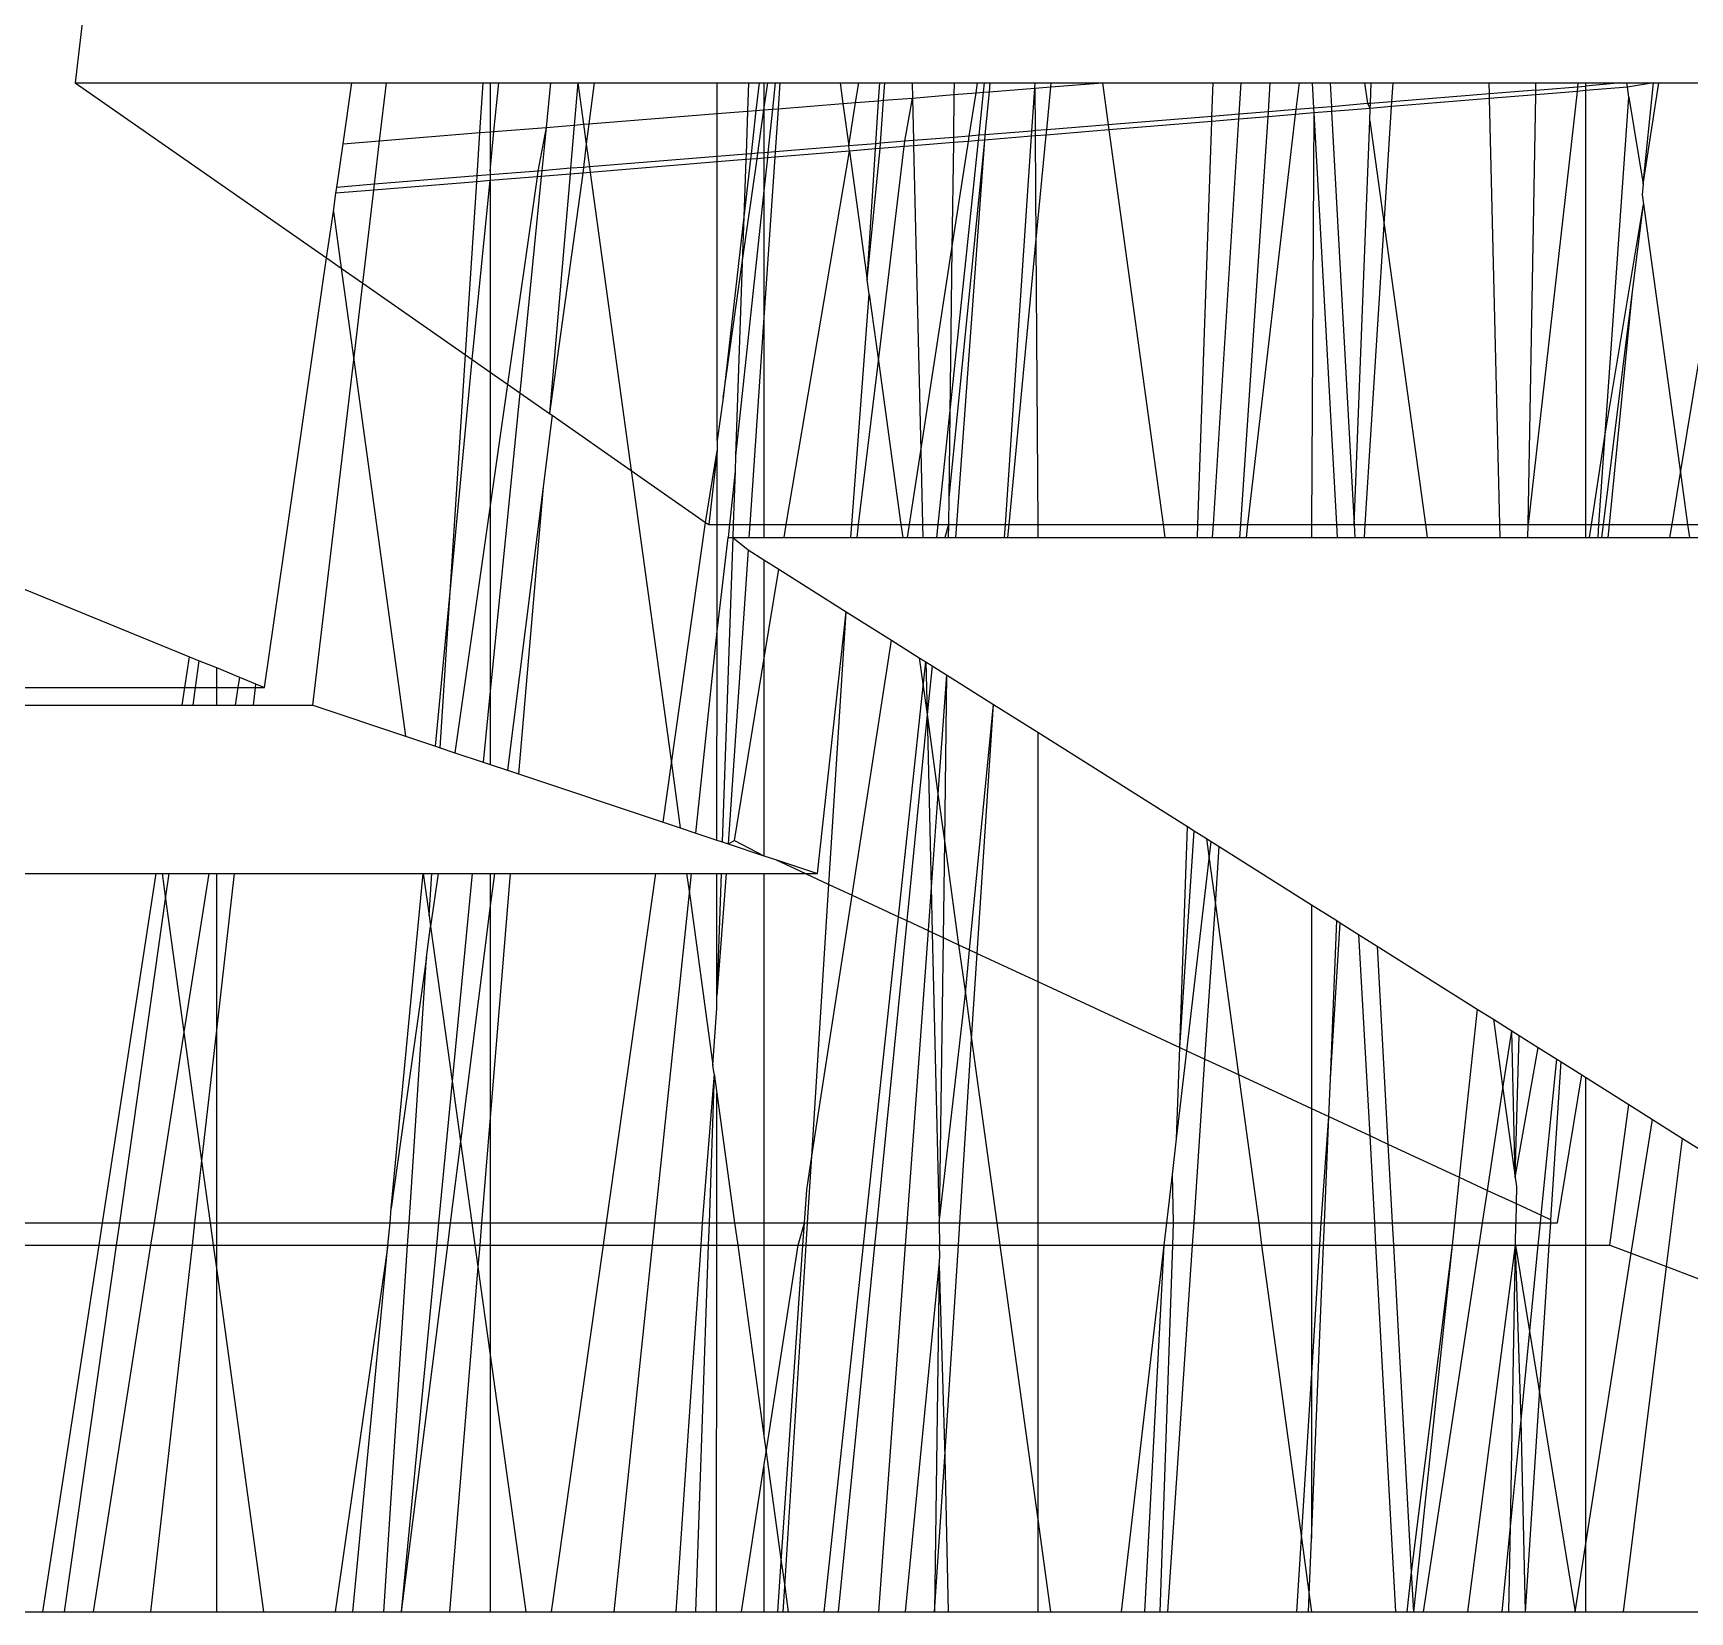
# Model space of a CAD drawing. Extents: x -24961 to 905641, y -154323 to 635957.
# Drawn here: x 396108.83 to 396122.95, y -143400 to -143386.54 of the extents above; entities that cross this region are included whole.
import ezdxf

# ---------------------------------------------------------------- set-up
doc = ezdxf.new("R2010")
doc.units = 0
doc.header["$LTSCALE"] = 1000
doc.header["$MEASUREMENT"] = 0

msp = doc.modelspace()

# ---------------------------------------------------------------- linework, layer by layer
for p, q in [((396111.077, -143370.453), (396109.19, -143386.968)), ((396109.19, -143386.968), (396111.331, -143388.461)), ((396109.19, -143386.968), (396111.547, -143386.968)), ((396111.472, -143387.487), (396111.547, -143386.968)), ((396111.547, -143386.968), (396111.841, -143386.968)), ((396111.783, -143387.462), (396111.841, -143386.968)), ((396111.841, -143386.968), (396112.666, -143386.968)), ((396112.638, -143387.393), (396112.666, -143386.968)), ((396112.666, -143386.968), (396112.726, -143386.968)), ((396112.726, -143386.968), (396112.726, -143387.386)), ((396112.726, -143386.968), (396112.798, -143386.968)), ((396112.758, -143387.384), (396112.798, -143386.968)), ((396112.798, -143386.968), (396113.24, -143386.968)), ((396113.24, -143386.968), (396113.202, -143387.348)), ((396113.24, -143386.968), (396113.473, -143386.968)), ((396113.473, -143386.968), (396113.442, -143387.329)), ((396113.473, -143386.968), (396113.522, -143387.322)), ((396113.473, -143386.968), (396113.611, -143386.968)), ((396113.611, -143386.968), (396113.567, -143387.319)), ((396113.611, -143386.968), (396114.661, -143386.968)), ((396114.661, -143387.231), (396114.661, -143386.968)), ((396114.661, -143386.968), (396114.927, -143386.968)), ((396114.927, -143386.968), (396114.919, -143387.21)), ((396114.927, -143386.968), (396115.018, -143386.968)), ((396115.018, -143386.968), (396114.991, -143387.204)), ((396115.018, -143386.968), (396115.059, -143386.968)), ((396115.059, -143386.968), (396115.059, -143387.199)), ((396115.059, -143387.199), (396115.092, -143386.968)), ((396115.059, -143386.968), (396115.092, -143386.968)), ((396115.092, -143386.968), (396115.154, -143386.968)), ((396115.154, -143386.968), (396115.131, -143387.193)), ((396115.154, -143386.968), (396115.195, -143386.968)), ((396115.195, -143386.968), (396115.18, -143387.189)), ((396115.195, -143386.968), (396115.708, -143386.968)), ((396115.708, -143386.968), (396115.732, -143387.145)), ((396115.708, -143386.968), (396115.867, -143386.968)), ((396115.839, -143387.136), (396115.867, -143386.968)), ((396115.867, -143386.968), (396116.045, -143386.968)), ((396116.035, -143387.121), (396116.045, -143386.968)), ((396116.045, -143386.968), (396116.09, -143386.968)), ((396116.079, -143387.117), (396116.09, -143386.968)), ((396116.09, -143386.968), (396116.321, -143386.968)), ((396116.321, -143386.968), (396116.324, -143387.098)), ((396116.321, -143386.968), (396116.679, -143386.968)), ((396116.679, -143386.968), (396116.678, -143387.069)), ((396116.679, -143386.968), (396116.879, -143386.968)), ((396116.866, -143387.054), (396116.879, -143386.968)), ((396116.879, -143386.968), (396116.939, -143386.968)), ((396116.93, -143387.049), (396116.939, -143386.968)), ((396116.939, -143386.968), (396116.985, -143386.968)), ((396116.985, -143386.968), (396116.977, -143387.045)), ((396116.985, -143386.968), (396117.369, -143386.968)), ((396117.366, -143387.014), (396117.369, -143386.968)), ((396117.366, -143387.014), (396117.503, -143387.003)), ((396117.369, -143386.968), (396117.507, -143386.968)), ((396117.469, -143387.368), (396117.503, -143387.003)), ((396117.503, -143387.003), (396117.507, -143386.968)), ((396117.503, -143387.003), (396117.943, -143386.968)), ((396117.507, -143386.968), (396117.943, -143386.968)), ((396117.943, -143386.968), (396117.992, -143387.326)), ((396117.943, -143386.968), (396118.887, -143386.968)), ((396118.877, -143387.254), (396118.887, -143386.968)), ((396118.887, -143386.968), (396119.126, -143386.968)), ((396119.109, -143387.235), (396119.126, -143386.968)), ((396119.126, -143386.968), (396119.374, -143386.968)), ((396119.358, -143387.215), (396119.374, -143386.968)), ((396119.374, -143386.968), (396119.622, -143386.968)), ((396119.595, -143387.196), (396119.622, -143386.968)), ((396119.622, -143386.968), (396119.731, -143386.968)), ((396119.731, -143386.968), (396119.743, -143387.184)), ((396119.731, -143386.968), (396119.884, -143386.968)), ((396119.884, -143386.968), (396119.895, -143387.172)), ((396119.884, -143386.968), (396120.178, -143386.968)), ((396120.178, -143386.968), (396120.202, -143387.144)), ((396120.178, -143386.968), (396120.234, -143386.968)), ((396120.228, -143387.145), (396120.234, -143386.968)), ((396120.234, -143386.968), (396120.421, -143386.968)), ((396120.411, -143387.13), (396120.421, -143386.968)), ((396120.421, -143386.968), (396121.24, -143386.968)), ((396121.242, -143387.063), (396121.24, -143386.968)), ((396121.24, -143386.968), (396121.638, -143386.968)), ((396121.637, -143387.031), (396121.638, -143386.968)), ((396121.637, -143387.031), (396122.059, -143386.996)), ((396121.638, -143386.968), (396121.996, -143386.968)), ((396121.996, -143386.968), (396121.988, -143387.041)), ((396121.996, -143386.968), (396122.059, -143386.968)), ((396122.059, -143386.968), (396122.059, -143387.035)), ((396122.059, -143386.968), (396122.361, -143386.968)), ((396122.361, -143386.968), (396122.059, -143386.996)), ((396122.361, -143386.968), (396122.413, -143386.968)), ((396122.418, -143387.006), (396122.413, -143386.968)), ((396122.413, -143386.968), (396122.639, -143386.968)), ((396122.639, -143386.968), (396122.418, -143387.006)), ((396122.553, -143387.831), (396122.639, -143386.968)), ((396122.553, -143387.831), (396122.685, -143386.968)), ((396122.639, -143386.968), (396122.685, -143386.968)), ((396122.685, -143386.968), (396123.417, -143386.968)), ((396122.871, -143390.293), (396123.417, -143386.968)), ((396115.18, -143387.189), (396115.732, -143387.145)), ((396115.732, -143387.145), (396115.839, -143387.136)), ((396115.732, -143387.145), (396115.782, -143387.505)), ((396115.782, -143387.505), (396115.839, -143387.136)), ((396115.839, -143387.136), (396116.035, -143387.121)), ((396116.012, -143387.487), (396116.035, -143387.121)), ((396116.035, -143387.121), (396116.079, -143387.117)), ((396116.052, -143387.483), (396116.079, -143387.117)), ((396116.079, -143387.117), (396116.324, -143387.098)), ((396116.26, -143387.466), (396116.324, -143387.098)), ((396116.324, -143387.098), (396116.678, -143387.069)), ((396116.324, -143387.098), (396116.332, -143387.461)), ((396116.678, -143387.069), (396116.673, -143387.433)), ((396116.678, -143387.069), (396116.866, -143387.054)), ((396116.809, -143387.422), (396116.866, -143387.054)), ((396116.866, -143387.054), (396116.93, -143387.049)), ((396116.892, -143387.415), (396116.93, -143387.049)), ((396116.93, -143387.049), (396116.977, -143387.045)), ((396116.977, -143387.045), (396116.941, -143387.411)), ((396116.977, -143387.045), (396117.366, -143387.014)), ((396117.341, -143387.379), (396117.366, -143387.014)), ((396117.366, -143387.014), (396117.371, -143387.376)), ((396120.202, -143387.144), (396119.895, -143387.172)), ((396120.202, -143387.144), (396120.226, -143387.186)), ((396120.228, -143387.145), (396120.202, -143387.144)), ((396120.226, -143387.186), (396120.228, -143387.145)), ((396120.411, -143387.13), (396120.228, -143387.145)), ((396121.243, -143387.102), (396120.408, -143387.171)), ((396120.408, -143387.171), (396120.411, -143387.13)), ((396121.242, -143387.063), (396120.411, -143387.13)), ((396121.637, -143387.031), (396121.242, -143387.063)), ((396121.243, -143387.102), (396121.242, -143387.063)), ((396121.636, -143387.07), (396121.243, -143387.102)), ((396121.329, -143390.732), (396121.243, -143387.102)), ((396121.988, -143387.041), (396121.572, -143390.732)), ((396121.572, -143390.732), (396121.636, -143387.07)), ((396121.636, -143387.07), (396121.637, -143387.031)), ((396121.988, -143387.041), (396121.636, -143387.07)), ((396122.059, -143387.035), (396121.988, -143387.041)), ((396122.418, -143387.006), (396122.059, -143387.035)), ((396122.059, -143387.035), (396122.059, -143390.732)), ((396122.228, -143389.962), (396122.43, -143387.09)), ((396122.43, -143387.09), (396122.418, -143387.006)), ((396122.43, -143387.09), (396122.553, -143387.831)), ((396113.567, -143387.319), (396114.661, -143387.231)), ((396114.661, -143387.231), (396114.919, -143387.21)), ((396114.661, -143387.596), (396114.661, -143387.231)), ((396114.919, -143387.21), (396114.906, -143387.576)), ((396114.919, -143387.21), (396114.991, -143387.204)), ((396114.991, -143387.204), (396114.949, -143387.573)), ((396114.991, -143387.204), (396115.059, -143387.199)), ((396115.007, -143387.568), (396115.059, -143387.199)), ((396115.059, -143387.199), (396115.131, -143387.193)), ((396115.059, -143387.199), (396115.059, -143387.564)), ((396115.131, -143387.193), (396115.093, -143387.561)), ((396115.131, -143387.193), (396115.18, -143387.189)), ((396115.18, -143387.189), (396115.155, -143387.556)), ((396118.877, -143387.254), (396117.992, -143387.326)), ((396118.876, -143387.297), (396118.877, -143387.254)), ((396119.106, -143387.278), (396118.876, -143387.297)), ((396119.109, -143387.235), (396118.877, -143387.254)), ((396118.889, -143390.732), (396119.106, -143387.278)), ((396119.106, -143387.278), (396119.109, -143387.235)), ((396119.355, -143387.257), (396119.106, -143387.278)), ((396119.358, -143387.215), (396119.109, -143387.235)), ((396119.122, -143390.732), (396119.355, -143387.257)), ((396119.184, -143390.732), (396119.59, -143387.238)), ((396119.355, -143387.257), (396119.358, -143387.215)), ((396119.59, -143387.238), (396119.355, -143387.257)), ((396119.595, -143387.196), (396119.358, -143387.215)), ((396119.59, -143387.238), (396119.595, -143387.196)), ((396119.745, -143387.225), (396119.59, -143387.238)), ((396119.743, -143387.184), (396119.595, -143387.196)), ((396119.745, -143387.225), (396119.726, -143390.732)), ((396119.895, -143387.172), (396119.743, -143387.184)), ((396119.743, -143387.184), (396119.745, -143387.225)), ((396119.897, -143387.213), (396119.745, -143387.225)), ((396119.745, -143387.225), (396119.937, -143390.732)), ((396119.895, -143387.172), (396119.897, -143387.213)), ((396120.226, -143387.186), (396119.897, -143387.213)), ((396119.897, -143387.213), (396120.089, -143390.732)), ((396120.223, -143387.291), (396120.226, -143387.186)), ((396120.408, -143387.171), (396120.226, -143387.186)), ((396120.345, -143388.177), (396120.408, -143387.171)), ((396111.783, -143387.462), (396112.638, -143387.393)), ((396112.614, -143387.762), (396112.638, -143387.393)), ((396112.638, -143387.393), (396112.726, -143387.386)), ((396112.726, -143387.386), (396112.758, -143387.384)), ((396112.726, -143387.722), (396112.758, -143387.384)), ((396112.726, -143387.386), (396112.726, -143387.722)), ((396112.758, -143387.384), (396113.202, -143387.348)), ((396113.202, -143387.348), (396113.133, -143387.72)), ((396113.202, -143387.348), (396113.166, -143387.717)), ((396113.202, -143387.348), (396113.442, -143387.329)), ((396113.442, -143387.329), (396113.41, -143387.697)), ((396113.442, -143387.329), (396113.522, -143387.322)), ((396113.522, -143387.322), (396113.567, -143387.319)), ((396113.522, -143387.322), (396113.545, -143387.491)), ((396113.567, -143387.319), (396113.545, -143387.491)), ((396116.809, -143387.422), (396116.673, -143387.433)), ((396116.802, -143387.467), (396116.809, -143387.422)), ((396116.892, -143387.415), (396116.809, -143387.422)), ((396116.887, -143387.46), (396116.892, -143387.415)), ((396116.941, -143387.411), (396116.892, -143387.415)), ((396116.941, -143387.411), (396116.937, -143387.456)), ((396117.338, -143387.423), (396116.937, -143387.456)), ((396117.341, -143387.379), (396116.941, -143387.411)), ((396117.117, -143390.732), (396117.338, -143387.423)), ((396117.338, -143387.423), (396117.341, -143387.379)), ((396117.371, -143387.42), (396117.338, -143387.423)), ((396117.371, -143387.376), (396117.341, -143387.379)), ((396117.469, -143387.368), (396117.371, -143387.376)), ((396117.371, -143387.376), (396117.371, -143387.42)), ((396117.464, -143387.413), (396117.371, -143387.42)), ((396117.371, -143387.42), (396117.377, -143388.33)), ((396117.377, -143388.33), (396117.464, -143387.413)), ((396117.464, -143387.413), (396117.469, -143387.368)), ((396117.998, -143387.369), (396117.464, -143387.413)), ((396117.992, -143387.326), (396117.469, -143387.368)), ((396117.992, -143387.326), (396117.998, -143387.369)), ((396118.876, -143387.297), (396117.998, -143387.369)), ((396117.998, -143387.369), (396118.461, -143390.732)), ((396118.757, -143390.732), (396118.876, -143387.297)), ((396120.089, -143390.732), (396120.223, -143387.291)), ((396120.223, -143387.291), (396120.345, -143388.177)), ((396111.418, -143387.859), (396111.472, -143387.487)), ((396111.472, -143387.487), (396111.783, -143387.462)), ((396111.739, -143387.833), (396111.783, -143387.462)), ((396113.545, -143387.491), (396113.52, -143387.689)), ((396113.545, -143387.491), (396113.571, -143387.684)), ((396115.007, -143387.568), (396114.949, -143387.573)), ((396115, -143387.615), (396115.007, -143387.568)), ((396115.059, -143387.564), (396115.007, -143387.568)), ((396115.093, -143387.561), (396115.059, -143387.564)), ((396115.059, -143387.564), (396115.059, -143387.61)), ((396115.093, -143387.561), (396115.088, -143387.608)), ((396115.155, -143387.556), (396115.093, -143387.561)), ((396115.788, -143387.55), (396115.152, -143387.603)), ((396115.155, -143387.556), (396115.152, -143387.603)), ((396115.782, -143387.505), (396115.155, -143387.556)), ((396115.249, -143390.732), (396115.788, -143387.55)), ((396116.012, -143387.487), (396115.782, -143387.505)), ((396115.788, -143387.55), (396115.782, -143387.505)), ((396116.009, -143387.532), (396115.788, -143387.55)), ((396115.788, -143387.55), (396115.939, -143388.646)), ((396115.939, -143388.646), (396116.048, -143387.529)), ((396115.939, -143388.646), (396116.009, -143387.532)), ((396116.009, -143387.532), (396116.012, -143387.487)), ((396116.048, -143387.529), (396116.009, -143387.532)), ((396116.052, -143387.483), (396116.012, -143387.487)), ((396116.034, -143389.338), (396116.255, -143387.512)), ((396116.048, -143387.529), (396116.052, -143387.483)), ((396116.255, -143387.512), (396116.048, -143387.529)), ((396116.26, -143387.466), (396116.052, -143387.483)), ((396116.255, -143387.512), (396116.26, -143387.466)), ((396116.333, -143387.505), (396116.255, -143387.512)), ((396116.332, -143387.461), (396116.26, -143387.466)), ((396116.673, -143387.433), (396116.332, -143387.461)), ((396116.332, -143387.461), (396116.333, -143387.505)), ((396116.673, -143387.478), (396116.333, -143387.505)), ((396116.333, -143387.505), (396116.395, -143390.103)), ((396116.937, -143387.456), (396116.634, -143390.505)), ((396116.643, -143389.785), (396116.887, -143387.46)), ((396116.661, -143388.379), (396116.802, -143387.467)), ((396116.673, -143387.478), (396116.661, -143388.379)), ((396116.673, -143387.433), (396116.673, -143387.478)), ((396116.802, -143387.467), (396116.673, -143387.478)), ((396116.937, -143387.456), (396116.7, -143390.732)), ((396116.887, -143387.46), (396116.802, -143387.467)), ((396116.937, -143387.456), (396116.887, -143387.46)), ((396113.41, -143387.697), (396113.166, -143387.717)), ((396113.41, -143387.697), (396113.406, -143387.746)), ((396113.52, -143387.689), (396113.41, -143387.697)), ((396113.52, -143387.689), (396113.514, -143387.737)), ((396113.571, -143387.684), (396113.52, -143387.689)), ((396114.661, -143387.596), (396113.571, -143387.684)), ((396113.571, -143387.684), (396113.578, -143387.732)), ((396114.661, -143387.643), (396113.578, -143387.732)), ((396114.66, -143390.017), (396114.661, -143387.643)), ((396114.906, -143387.576), (396114.661, -143387.596)), ((396114.661, -143387.643), (396114.661, -143387.596)), ((396114.905, -143387.623), (396114.661, -143387.643)), ((396114.874, -143388.503), (396115, -143387.615)), ((396114.944, -143387.62), (396114.888, -143388.109)), ((396114.905, -143387.623), (396114.888, -143388.109)), ((396114.906, -143387.576), (396114.905, -143387.623)), ((396114.944, -143387.62), (396114.905, -143387.623)), ((396114.949, -143387.573), (396114.906, -143387.576)), ((396114.949, -143387.573), (396114.944, -143387.62)), ((396115, -143387.615), (396114.944, -143387.62)), ((396115.059, -143387.61), (396115, -143387.615)), ((396115.152, -143387.603), (396115.059, -143388.967)), ((396115.088, -143387.608), (396115.059, -143387.89)), ((396115.088, -143387.608), (396115.059, -143387.61)), ((396115.059, -143387.61), (396115.059, -143387.89)), ((396115.152, -143387.603), (396115.088, -143387.608)), ((396111.739, -143387.833), (396111.418, -143387.859)), ((396112.611, -143387.811), (396111.733, -143387.883)), ((396111.733, -143387.883), (396111.739, -143387.833)), ((396112.614, -143387.762), (396111.739, -143387.833)), ((396112.515, -143389.287), (396112.611, -143387.811)), ((396112.573, -143389.327), (396112.726, -143387.802)), ((396112.611, -143387.811), (396112.614, -143387.762)), ((396112.726, -143387.802), (396112.611, -143387.811)), ((396112.726, -143387.753), (396112.614, -143387.762)), ((396113.133, -143387.72), (396112.726, -143387.753)), ((396112.726, -143387.722), (396112.726, -143387.753)), ((396112.726, -143387.753), (396112.726, -143387.802)), ((396113.126, -143387.769), (396112.726, -143387.802)), ((396112.726, -143387.802), (396112.726, -143389.433)), ((396113.126, -143387.769), (396112.873, -143389.536)), ((396113.161, -143387.766), (396112.978, -143389.609)), ((396113.133, -143387.72), (396113.126, -143387.769)), ((396113.161, -143387.766), (396113.126, -143387.769)), ((396113.166, -143387.717), (396113.133, -143387.72)), ((396113.166, -143387.717), (396113.161, -143387.766)), ((396113.406, -143387.746), (396113.161, -143387.766)), ((396113.514, -143387.737), (396113.23, -143389.785)), ((396113.406, -143387.746), (396113.23, -143389.785)), ((396113.514, -143387.737), (396113.406, -143387.746)), ((396113.578, -143387.732), (396113.514, -143387.737)), ((396113.578, -143387.732), (396113.927, -143390.272)), ((396122.553, -143387.831), (396122.544, -143387.922)), ((396111.389, -143388.065), (396111.411, -143387.91)), ((396111.411, -143387.91), (396111.418, -143387.859)), ((396111.733, -143387.883), (396111.411, -143387.91)), ((396111.64, -143388.676), (396111.733, -143387.883)), ((396115.059, -143387.89), (396114.817, -143390.148)), ((396115.059, -143387.89), (396115.059, -143388.967)), ((396122.544, -143387.922), (396122.555, -143388.003)), ((396111.331, -143388.461), (396111.389, -143388.065)), ((396111.389, -143388.065), (396111.455, -143388.547)), ((396114.888, -143388.109), (396114.711, -143389.654)), ((396114.888, -143388.109), (396114.874, -143388.503)), ((396122.228, -143389.962), (396122.555, -143388.003)), ((396122.462, -143388.747), (396122.555, -143388.003)), ((396122.555, -143388.003), (396122.871, -143390.293)), ((396120.184, -143390.732), (396120.345, -143388.177)), ((396120.345, -143388.177), (396120.696, -143390.732)), ((396116.395, -143390.103), (396116.661, -143388.379)), ((396116.661, -143388.379), (396116.643, -143389.785)), ((396117.148, -143390.732), (396117.377, -143388.33)), ((396117.377, -143388.33), (396117.392, -143390.732)), ((396110.802, -143392.12), (396111.331, -143388.461)), ((396111.331, -143388.461), (396111.455, -143388.547)), ((396111.455, -143388.547), (396111.563, -143389.329)), ((396111.455, -143388.547), (396111.64, -143388.676)), ((396114.711, -143389.654), (396114.874, -143388.503)), ((396114.874, -143388.503), (396114.817, -143390.148)), ((396111.563, -143389.329), (396111.64, -143388.676)), ((396111.64, -143388.676), (396112.515, -143389.287)), ((396115.956, -143388.768), (396115.939, -143388.646)), ((396115.807, -143390.732), (396115.956, -143388.768)), ((396115.956, -143388.768), (396116.034, -143389.338)), ((396122.214, -143390.732), (396122.462, -143388.747)), ((396122.266, -143390.732), (396122.462, -143388.747)), ((396115.059, -143388.967), (396114.939, -143390.732)), ((396115.059, -143388.967), (396115.059, -143390.732)), ((396111.215, -143392.273), (396111.563, -143389.329)), ((396111.563, -143389.329), (396112.004, -143392.536)), ((396112.384, -143391.31), (396112.515, -143389.287)), ((396112.384, -143391.31), (396112.573, -143389.327)), ((396112.515, -143389.287), (396112.573, -143389.327)), ((396112.573, -143389.327), (396112.726, -143389.433)), ((396115.865, -143390.732), (396116.034, -143389.338)), ((396116.034, -143389.338), (396116.226, -143390.732)), ((396112.726, -143389.433), (396112.726, -143390.569)), ((396112.726, -143389.433), (396112.873, -143389.536)), ((396112.873, -143389.536), (396112.726, -143390.569)), ((396112.873, -143389.536), (396112.978, -143389.609)), ((396112.978, -143389.609), (396112.726, -143392.151)), ((396112.978, -143389.609), (396113.23, -143389.785)), ((396114.711, -143389.654), (396114.66, -143390.017)), ((396113.253, -143389.801), (396113.176, -143390.411)), ((396113.23, -143389.785), (396113.253, -143389.801)), ((396113.253, -143389.801), (396113.927, -143390.272)), ((396116.544, -143390.732), (396116.643, -143389.785)), ((396116.643, -143389.785), (396116.634, -143390.505)), ((396122.111, -143390.732), (396122.228, -143389.962)), ((396122.174, -143390.732), (396122.228, -143389.962)), ((396114.561, -143390.714), (396114.66, -143390.104)), ((396114.66, -143390.104), (396114.588, -143390.732)), ((396114.66, -143390.017), (396114.66, -143390.104)), ((396114.66, -143390.732), (396114.66, -143390.104)), ((396116.298, -143390.732), (396116.395, -143390.103)), ((396116.395, -143390.103), (396116.41, -143390.732)), ((396114.817, -143390.148), (396114.813, -143390.278)), ((396113.927, -143390.272), (396114.271, -143392.767)), ((396113.927, -143390.272), (396114.561, -143390.714)), ((396114.813, -143390.278), (396114.766, -143390.732)), ((396114.813, -143390.278), (396114.797, -143390.732)), ((396122.798, -143390.732), (396122.871, -143390.293)), ((396122.871, -143390.293), (396122.931, -143390.732)), ((396113.176, -143390.411), (396112.872, -143392.826)), ((396113.176, -143390.411), (396112.966, -143392.857)), ((396116.634, -143390.505), (396116.631, -143390.732)), ((396112.726, -143390.569), (396112.425, -143392.677)), ((396112.726, -143390.569), (396112.726, -143392.151)), ((396114.271, -143392.767), (396114.561, -143390.714)), ((396114.561, -143390.714), (396114.588, -143390.732)), ((396114.588, -143390.732), (396114.66, -143390.732)), ((396114.659, -143391.64), (396114.66, -143390.732)), ((396114.66, -143390.732), (396114.766, -143390.732)), ((396114.766, -143390.732), (396114.754, -143390.843)), ((396114.766, -143390.732), (396114.797, -143390.732)), ((396114.797, -143390.732), (396114.793, -143390.843)), ((396114.797, -143390.732), (396114.939, -143390.732)), ((396114.939, -143390.732), (396114.931, -143390.843)), ((396114.939, -143390.732), (396115.059, -143390.732)), ((396115.059, -143390.732), (396115.059, -143390.843)), ((396115.059, -143390.732), (396115.249, -143390.732)), ((396115.231, -143390.843), (396115.249, -143390.732)), ((396115.249, -143390.732), (396115.807, -143390.732)), ((396115.8, -143390.843), (396115.807, -143390.732)), ((396115.807, -143390.732), (396115.865, -143390.732)), ((396115.852, -143390.843), (396115.865, -143390.732)), ((396115.865, -143390.732), (396116.226, -143390.732)), ((396116.226, -143390.732), (396116.241, -143390.843)), ((396116.226, -143390.732), (396116.298, -143390.732)), ((396116.281, -143390.843), (396116.298, -143390.732)), ((396116.298, -143390.732), (396116.41, -143390.732)), ((396116.41, -143390.732), (396116.413, -143390.843)), ((396116.41, -143390.732), (396116.544, -143390.732)), ((396116.532, -143390.843), (396116.544, -143390.732)), ((396116.544, -143390.732), (396116.631, -143390.732)), ((396116.631, -143390.732), (396116.601, -143390.843)), ((396116.631, -143390.732), (396116.63, -143390.843)), ((396116.631, -143390.732), (396116.7, -143390.732)), ((396116.7, -143390.732), (396116.692, -143390.843)), ((396116.7, -143390.732), (396117.117, -143390.732)), ((396117.109, -143390.843), (396117.117, -143390.732)), ((396117.117, -143390.732), (396117.148, -143390.732)), ((396117.137, -143390.843), (396117.148, -143390.732)), ((396117.148, -143390.732), (396117.392, -143390.732)), ((396117.392, -143390.732), (396117.392, -143390.843)), ((396117.392, -143390.732), (396118.461, -143390.732)), ((396118.461, -143390.732), (396118.476, -143390.843)), ((396118.461, -143390.732), (396118.757, -143390.732)), ((396118.753, -143390.843), (396118.757, -143390.732)), ((396118.757, -143390.732), (396118.889, -143390.732)), ((396118.882, -143390.843), (396118.889, -143390.732)), ((396118.889, -143390.732), (396119.122, -143390.732)), ((396119.115, -143390.843), (396119.122, -143390.732)), ((396119.122, -143390.732), (396119.184, -143390.732)), ((396119.171, -143390.843), (396119.184, -143390.732)), ((396119.184, -143390.732), (396119.726, -143390.732)), ((396119.726, -143390.732), (396119.726, -143390.843)), ((396119.726, -143390.732), (396119.937, -143390.732)), ((396119.937, -143390.732), (396119.943, -143390.843)), ((396119.937, -143390.732), (396120.089, -143390.732)), ((396120.089, -143390.732), (396120.095, -143390.843)), ((396120.089, -143390.732), (396120.184, -143390.732)), ((396120.177, -143390.843), (396120.184, -143390.732)), ((396120.184, -143390.732), (396120.696, -143390.732)), ((396120.696, -143390.732), (396120.711, -143390.843)), ((396120.696, -143390.732), (396121.329, -143390.732)), ((396121.332, -143390.843), (396121.329, -143390.732)), ((396121.329, -143390.732), (396121.572, -143390.732)), ((396121.57, -143390.843), (396121.572, -143390.732)), ((396121.572, -143390.732), (396122.059, -143390.732)), ((396122.059, -143390.732), (396122.059, -143390.843)), ((396122.059, -143390.732), (396122.111, -143390.732)), ((396122.094, -143390.843), (396122.111, -143390.732)), ((396122.111, -143390.732), (396122.174, -143390.732)), ((396122.167, -143390.843), (396122.174, -143390.732)), ((396122.174, -143390.732), (396122.214, -143390.732)), ((396122.201, -143390.843), (396122.214, -143390.732)), ((396122.214, -143390.732), (396122.266, -143390.732)), ((396122.255, -143390.843), (396122.266, -143390.732)), ((396122.266, -143390.732), (396122.798, -143390.732)), ((396122.78, -143390.843), (396122.798, -143390.732)), ((396122.798, -143390.732), (396122.931, -143390.732)), ((396122.931, -143390.732), (396122.946, -143390.843)), ((396122.931, -143390.732), (396123.095, -143390.732)), ((396114.659, -143391.64), (396114.754, -143390.843)), ((396114.793, -143390.843), (396114.703, -143393.437)), ((396114.924, -143390.949), (396114.753, -143393.453)), ((396114.754, -143390.843), (396114.793, -143390.843)), ((396114.793, -143390.843), (396114.931, -143390.843)), ((396114.793, -143390.843), (396114.924, -143390.949)), ((396114.924, -143390.949), (396115.059, -143391.034)), ((396114.931, -143390.843), (396115.059, -143390.843)), ((396115.059, -143390.843), (396115.231, -143390.843)), ((396115.231, -143390.843), (396115.8, -143390.843)), ((396115.8, -143390.843), (396115.852, -143390.843)), ((396115.852, -143390.843), (396116.241, -143390.843)), ((396116.241, -143390.843), (396116.281, -143390.843)), ((396116.281, -143390.843), (396116.413, -143390.843)), ((396116.413, -143390.843), (396116.532, -143390.843)), ((396116.532, -143390.843), (396116.601, -143390.843)), ((396116.601, -143390.843), (396116.63, -143390.843)), ((396116.63, -143390.843), (396116.692, -143390.843)), ((396116.692, -143390.843), (396117.109, -143390.843)), ((396117.109, -143390.843), (396117.137, -143390.843)), ((396117.137, -143390.843), (396117.392, -143390.843)), ((396117.392, -143390.843), (396118.476, -143390.843)), ((396118.476, -143390.843), (396118.753, -143390.843)), ((396118.753, -143390.843), (396118.882, -143390.843)), ((396118.882, -143390.843), (396119.115, -143390.843)), ((396119.115, -143390.843), (396119.171, -143390.843)), ((396119.171, -143390.843), (396119.726, -143390.843)), ((396119.726, -143390.843), (396119.943, -143390.843)), ((396119.943, -143390.843), (396120.095, -143390.843)), ((396120.095, -143390.843), (396120.177, -143390.843)), ((396120.177, -143390.843), (396120.711, -143390.843)), ((396120.711, -143390.843), (396121.332, -143390.843)), ((396121.332, -143390.843), (396121.57, -143390.843)), ((396121.57, -143390.843), (396122.059, -143390.843)), ((396122.059, -143390.843), (396122.094, -143390.843)), ((396122.094, -143390.843), (396122.167, -143390.843)), ((396122.167, -143390.843), (396122.201, -143390.843)), ((396122.201, -143390.843), (396122.255, -143390.843)), ((396122.255, -143390.843), (396122.78, -143390.843)), ((396122.78, -143390.843), (396122.946, -143390.843)), ((396122.946, -143390.843), (396123.08, -143390.843)), ((396108.298, -143391.096), (396110.163, -143391.859)), ((396115.059, -143391.034), (396115.059, -143391.888)), ((396115.059, -143391.034), (396115.186, -143391.114)), ((396115.059, -143391.888), (396115.186, -143391.114)), ((396115.186, -143391.114), (396115.76, -143391.476)), ((396112.259, -143392.621), (396112.384, -143391.31)), ((396112.298, -143392.634), (396112.384, -143391.31)), ((396115.514, -143393.707), (396115.76, -143391.476)), ((396115.613, -143393.8), (396115.76, -143391.476)), ((396115.76, -143391.476), (396116.146, -143391.719)), ((396114.477, -143393.361), (396114.659, -143391.64)), ((396114.658, -143393.422), (396114.659, -143391.64)), ((396115.81, -143393.891), (396116.146, -143391.719)), ((396116.146, -143391.719), (396116.382, -143391.867)), ((396110.123, -143392.12), (396110.163, -143391.859)), ((396110.163, -143391.859), (396110.246, -143391.893)), ((396110.214, -143392.12), (396110.246, -143391.893)), ((396110.246, -143391.893), (396110.392, -143391.952)), ((396114.807, -143393.425), (396115.059, -143391.888)), ((396115.059, -143391.888), (396115.059, -143393.555)), ((396116.382, -143391.867), (396116.438, -143391.902)), ((396116.382, -143391.867), (396116.416, -143392.111)), ((396116.416, -143392.111), (396116.438, -143391.902)), ((396116.438, -143391.902), (396116.449, -143392.351)), ((396116.438, -143391.902), (396116.492, -143391.937)), ((396116.492, -143391.937), (396116.449, -143392.351)), ((396116.492, -143391.937), (396116.615, -143392.014)), ((396110.392, -143391.952), (396110.392, -143392.12)), ((396110.392, -143391.952), (396110.589, -143392.033)), ((396110.589, -143392.033), (396110.576, -143392.12)), ((396110.589, -143392.033), (396110.726, -143392.089)), ((396116.615, -143392.014), (396116.541, -143393.026)), ((396116.615, -143392.014), (396116.597, -143393.429)), ((396116.615, -143392.014), (396117.014, -143392.265)), ((396108.156, -143392.12), (396110.123, -143392.12)), ((396110.1, -143392.273), (396110.123, -143392.12)), ((396110.123, -143392.12), (396110.214, -143392.12)), ((396110.193, -143392.273), (396110.214, -143392.12)), ((396110.214, -143392.12), (396110.392, -143392.12)), ((396110.392, -143392.12), (396110.392, -143392.273)), ((396110.392, -143392.12), (396110.576, -143392.12)), ((396110.576, -143392.12), (396110.552, -143392.273)), ((396110.576, -143392.12), (396110.722, -143392.12)), ((396110.722, -143392.12), (396110.705, -143392.273)), ((396110.726, -143392.089), (396110.722, -143392.12)), ((396110.722, -143392.12), (396110.802, -143392.12)), ((396110.726, -143392.089), (396110.802, -143392.12)), ((396112.726, -143392.151), (396112.666, -143392.757)), ((396112.726, -143392.151), (396112.726, -143392.777)), ((396116.206, -143394.075), (396116.416, -143392.111)), ((396116.416, -143392.111), (396116.449, -143392.351)), ((396108.134, -143392.273), (396110.1, -143392.273)), ((396110.1, -143392.273), (396110.193, -143392.273)), ((396110.193, -143392.273), (396110.392, -143392.273)), ((396110.392, -143392.273), (396110.552, -143392.273)), ((396110.552, -143392.273), (396110.705, -143392.273)), ((396110.705, -143392.273), (396111.215, -143392.273)), ((396111.215, -143392.273), (396112.004, -143392.536)), ((396116.449, -143392.351), (396116.277, -143394.108)), ((396116.449, -143392.351), (396116.484, -143393.822)), ((396116.449, -143392.351), (396116.541, -143393.026)), ((396116.812, -143394.356), (396117.014, -143392.265)), ((396116.877, -143394.387), (396117.014, -143392.265)), ((396117.014, -143392.265), (396117.392, -143392.503)), ((396117.392, -143392.503), (396117.392, -143394.626)), ((396117.392, -143392.503), (396118.668, -143393.306)), ((396112.004, -143392.536), (396112.259, -143392.621)), ((396112.259, -143392.621), (396112.298, -143392.634)), ((396112.298, -143392.634), (396112.425, -143392.677)), ((396112.425, -143392.677), (396112.666, -143392.757)), ((396112.666, -143392.757), (396112.726, -143392.777)), ((396112.726, -143392.777), (396112.872, -143392.826)), ((396114.2, -143393.269), (396114.271, -143392.767)), ((396114.271, -143392.767), (396114.346, -143393.318)), ((396112.872, -143392.826), (396112.966, -143392.857)), ((396112.966, -143392.857), (396114.2, -143393.269)), ((396116.541, -143393.026), (396116.484, -143393.822)), ((396116.541, -143393.026), (396116.597, -143393.429)), ((396114.2, -143393.269), (396114.346, -143393.318)), ((396114.346, -143393.318), (396114.477, -143393.361)), ((396118.602, -143395.188), (396118.668, -143393.306)), ((396118.602, -143395.188), (396118.724, -143393.342)), ((396118.668, -143393.306), (396118.724, -143393.342)), ((396118.724, -143393.342), (396118.829, -143393.408)), ((396114.477, -143393.361), (396114.658, -143393.422)), ((396114.658, -143393.422), (396114.703, -143393.437)), ((396114.703, -143393.437), (396114.753, -143393.453)), ((396114.753, -143393.453), (396114.807, -143393.425)), ((396114.753, -143393.453), (396115.059, -143393.555)), ((396114.807, -143393.425), (396115.059, -143393.555)), ((396116.597, -143393.429), (396116.586, -143394.252)), ((396116.597, -143393.429), (396116.718, -143394.313)), ((396118.829, -143393.408), (396118.853, -143393.582)), ((396118.829, -143393.408), (396118.87, -143393.434)), ((396118.853, -143393.582), (396118.87, -143393.434)), ((396118.87, -143393.434), (396118.939, -143393.477)), ((396118.906, -143393.971), (396118.939, -143393.477)), ((396118.939, -143393.477), (396119.726, -143393.972)), ((396115.059, -143393.555), (396115.157, -143393.588)), ((396115.157, -143393.588), (396115.514, -143393.707)), ((396115.157, -143393.588), (396115.414, -143393.707)), ((396118.663, -143395.216), (396118.853, -143393.582)), ((396118.853, -143393.582), (396118.906, -143393.971)), ((396107.934, -143393.707), (396109.88, -143393.707)), ((396109.423, -143396.683), (396109.88, -143393.707)), ((396109.88, -143393.707), (396109.93, -143393.707)), ((396109.93, -143393.707), (396109.959, -143393.921)), ((396109.93, -143393.707), (396109.99, -143393.707)), ((396109.959, -143393.921), (396109.99, -143393.707)), ((396109.99, -143393.707), (396110.327, -143393.707)), ((396110.327, -143393.707), (396110.116, -143395.059)), ((396110.327, -143393.707), (396110.392, -143393.707)), ((396110.392, -143393.707), (396110.392, -143395.04)), ((396110.543, -143393.707), (396110.392, -143395.04)), ((396110.392, -143393.707), (396110.543, -143393.707)), ((396110.543, -143393.707), (396112.155, -143393.707)), ((396111.883, -143396.558), (396112.155, -143393.707)), ((396112.155, -143393.707), (396112.205, -143394.064)), ((396112.155, -143393.707), (396112.228, -143393.707)), ((396112.205, -143394.064), (396112.228, -143393.707)), ((396112.281, -143393.707), (396112.218, -143394.159)), ((396112.228, -143393.707), (396112.281, -143393.707)), ((396112.281, -143393.707), (396112.571, -143393.707)), ((396112.571, -143393.707), (396112.401, -143395.476)), ((396112.571, -143393.707), (396112.726, -143393.707)), ((396112.726, -143393.707), (396112.726, -143393.983)), ((396112.761, -143393.707), (396112.726, -143393.983)), ((396112.896, -143393.707), (396112.726, -143395.785)), ((396112.726, -143393.707), (396112.761, -143393.707)), ((396112.761, -143393.707), (396112.896, -143393.707)), ((396112.896, -143393.707), (396114.138, -143393.707)), ((396113.716, -143396.683), (396114.138, -143393.707)), ((396114.138, -143393.707), (396114.4, -143393.707)), ((396114.4, -143393.707), (396114.423, -143393.874)), ((396114.4, -143393.707), (396114.44, -143393.707)), ((396114.423, -143393.874), (396114.44, -143393.707)), ((396114.44, -143393.707), (396114.658, -143393.707)), ((396114.658, -143394.749), (396114.658, -143393.707)), ((396114.694, -143393.707), (396114.658, -143394.749)), ((396114.736, -143393.707), (396114.658, -143394.749)), ((396114.658, -143393.707), (396114.694, -143393.707)), ((396114.694, -143393.707), (396114.736, -143393.707)), ((396114.736, -143393.707), (396115.059, -143393.707)), ((396115.059, -143393.707), (396115.059, -143396.683)), ((396115.059, -143393.707), (396115.414, -143393.707)), ((396115.414, -143393.707), (396115.613, -143393.8)), ((396115.414, -143393.707), (396115.514, -143393.707)), ((396109.568, -143396.683), (396109.959, -143393.921)), ((396109.959, -143393.921), (396110.116, -143395.059)), ((396114.128, -143396.683), (396114.423, -143393.874)), ((396114.423, -143393.874), (396114.624, -143395.339)), ((396115.467, -143396.114), (396115.613, -143393.8)), ((396115.467, -143396.114), (396115.81, -143393.891)), ((396115.613, -143393.8), (396115.81, -143393.891)), ((396115.81, -143393.891), (396116.206, -143394.075)), ((396116.484, -143393.822), (396116.457, -143394.192)), ((396116.484, -143393.822), (396116.493, -143394.208)), ((396112.205, -143394.064), (396112.218, -143394.159)), ((396112.726, -143393.983), (396112.473, -143395.989)), ((396112.726, -143393.983), (396112.726, -143395.785)), ((396118.817, -143395.288), (396118.906, -143393.971)), ((396118.906, -143393.971), (396119.103, -143395.42)), ((396119.726, -143393.972), (396119.726, -143395.71)), ((396119.726, -143393.972), (396119.941, -143394.108)), ((396112.182, -143394.419), (396112.218, -143394.159)), ((396112.218, -143394.159), (396112.401, -143395.476)), ((396115.927, -143396.683), (396116.206, -143394.075)), ((396116.277, -143394.108), (396116.021, -143396.683)), ((396116.206, -143394.075), (396116.277, -143394.108)), ((396116.457, -143394.192), (396116.276, -143396.683)), ((396116.277, -143394.108), (396116.457, -143394.192)), ((396116.457, -143394.192), (396116.493, -143394.208)), ((396119.886, -143395.456), (396119.941, -143394.108)), ((396119.886, -143395.456), (396119.97, -143394.126)), ((396119.941, -143394.108), (396119.97, -143394.126)), ((396119.97, -143394.126), (396120.127, -143394.225)), ((396116.493, -143394.208), (396116.552, -143396.683)), ((396116.493, -143394.208), (396116.586, -143394.252)), ((396116.586, -143394.252), (396116.552, -143396.683)), ((396116.586, -143394.252), (396116.718, -143394.313)), ((396116.718, -143394.313), (396116.776, -143394.728)), ((396116.718, -143394.313), (396116.812, -143394.356)), ((396120.127, -143394.225), (396120.221, -143395.94)), ((396120.127, -143394.225), (396120.285, -143394.325)), ((396120.285, -143394.325), (396120.377, -143396.012)), ((396120.285, -143394.325), (396121.137, -143394.861)), ((396112.182, -143394.419), (396111.883, -143396.558)), ((396112.035, -143396.683), (396112.182, -143394.419)), ((396116.776, -143394.728), (396116.812, -143394.356)), ((396116.812, -143394.356), (396116.877, -143394.387)), ((396116.829, -143395.119), (396116.877, -143394.387)), ((396116.877, -143394.387), (396117.392, -143394.626)), ((396117.392, -143394.626), (396117.392, -143396.683)), ((396117.392, -143394.626), (396118.602, -143395.188)), ((396114.658, -143394.854), (396114.658, -143394.749)), ((396116.552, -143396.683), (396116.776, -143394.728)), ((396116.776, -143394.728), (396116.829, -143395.119)), ((396114.624, -143395.339), (396114.658, -143394.854)), ((396121.137, -143394.861), (396120.985, -143396.295)), ((396121.137, -143394.861), (396121.276, -143394.948)), ((396110.392, -143395.04), (396110.266, -143396.154)), ((396110.392, -143395.04), (396110.392, -143396.683)), ((396121.276, -143394.948), (396121.357, -143395.538)), ((396121.276, -143394.948), (396121.432, -143395.046)), ((396121.357, -143395.538), (396121.432, -143395.046)), ((396121.462, -143396.297), (396121.432, -143395.046)), ((396121.432, -143395.046), (396121.495, -143395.086)), ((396110.116, -143395.059), (396109.862, -143396.683)), ((396110.116, -143395.059), (396110.266, -143396.154)), ((396116.728, -143396.683), (396116.829, -143395.119)), ((396116.829, -143395.119), (396117.044, -143396.683)), ((396118.575, -143395.968), (396118.602, -143395.188)), ((396118.602, -143395.188), (396118.663, -143395.216)), ((396121.462, -143396.297), (396121.495, -143395.086)), ((396121.462, -143396.297), (396121.658, -143395.189)), ((396121.495, -143395.086), (396121.658, -143395.189)), ((396121.658, -143395.189), (396121.815, -143395.288)), ((396118.575, -143395.968), (396118.663, -143395.216)), ((396118.663, -143395.216), (396118.817, -143395.288)), ((396118.724, -143396.683), (396118.817, -143395.288)), ((396118.817, -143395.288), (396119.103, -143395.42)), ((396121.683, -143396.619), (396121.815, -143395.288)), ((396121.766, -143396.657), (396121.853, -143395.312)), ((396121.815, -143395.288), (396121.853, -143395.312)), ((396121.853, -143395.312), (396122.028, -143395.422)), ((396112.401, -143395.476), (396112.285, -143396.683)), ((396112.401, -143395.476), (396112.473, -143395.989)), ((396114.635, -143395.412), (396114.533, -143396.683)), ((396114.635, -143395.412), (396114.591, -143396.683)), ((396114.635, -143395.412), (396114.624, -143395.339)), ((396114.635, -143395.412), (396114.657, -143395.577)), ((396119.103, -143395.42), (396119.275, -143396.683)), ((396119.103, -143395.42), (396119.726, -143395.71)), ((396119.873, -143395.778), (396119.886, -143395.456)), ((396121.821, -143396.683), (396122.028, -143395.422)), ((396122.028, -143395.422), (396122.059, -143395.441)), ((396122.059, -143395.441), (396122.059, -143396.872)), ((396122.059, -143395.441), (396122.429, -143395.674)), ((396114.657, -143396.683), (396114.657, -143395.577)), ((396114.657, -143395.577), (396114.809, -143396.683)), ((396121.226, -143396.406), (396121.357, -143395.538)), ((396121.357, -143395.538), (396121.462, -143396.297)), ((396119.726, -143395.71), (396119.726, -143396.683)), ((396119.726, -143395.71), (396119.873, -143395.778)), ((396122.268, -143396.872), (396122.429, -143395.674)), ((396122.429, -143395.674), (396122.63, -143395.801)), ((396112.726, -143395.785), (396112.652, -143396.683)), ((396112.726, -143395.785), (396112.726, -143396.683)), ((396119.809, -143396.683), (396119.873, -143395.778)), ((396119.836, -143396.683), (396119.873, -143395.778)), ((396119.873, -143395.778), (396120.221, -143395.94)), ((396122.451, -143396.941), (396122.63, -143395.801)), ((396122.63, -143395.801), (396122.888, -143395.963)), ((396112.473, -143395.989), (396112.385, -143396.683)), ((396112.473, -143395.989), (396112.569, -143396.683)), ((396118.54, -143396.272), (396118.575, -143395.968)), ((396120.221, -143395.94), (396120.261, -143396.683)), ((396120.221, -143395.94), (396120.377, -143396.012)), ((396120.377, -143396.012), (396120.414, -143396.683)), ((396120.377, -143396.012), (396120.985, -143396.295)), ((396122.752, -143397.056), (396122.888, -143395.963)), ((396122.888, -143395.963), (396123.723, -143396.489)), ((396110.266, -143396.154), (396110.207, -143396.683)), ((396110.266, -143396.154), (396110.339, -143396.683)), ((396115.423, -143396.401), (396115.467, -143396.114)), ((396115.431, -143396.683), (396115.467, -143396.114)), ((396118.492, -143396.683), (396118.54, -143396.272)), ((396118.55, -143396.683), (396118.54, -143396.272)), ((396120.985, -143396.295), (396120.944, -143396.683)), ((396120.985, -143396.295), (396121.226, -143396.406)), ((396121.462, -143396.297), (396121.472, -143396.372)), ((396115.404, -143396.683), (396115.423, -143396.401)), ((396121.184, -143396.683), (396121.226, -143396.406)), ((396121.226, -143396.406), (396121.469, -143396.519)), ((396121.472, -143396.372), (396121.469, -143396.519)), ((396111.872, -143396.683), (396111.883, -143396.558)), ((396121.469, -143396.519), (396121.466, -143396.683)), ((396121.469, -143396.519), (396121.683, -143396.619)), ((396107.519, -143396.683), (396109.423, -143396.683)), ((396109.394, -143396.872), (396109.423, -143396.683)), ((396109.423, -143396.683), (396109.568, -143396.683)), ((396109.542, -143396.872), (396109.568, -143396.683)), ((396109.568, -143396.683), (396109.862, -143396.683)), ((396109.862, -143396.683), (396109.832, -143396.872)), ((396109.862, -143396.683), (396110.207, -143396.683)), ((396110.207, -143396.683), (396110.185, -143396.872)), ((396110.207, -143396.683), (396110.339, -143396.683)), ((396110.339, -143396.683), (396110.365, -143396.872)), ((396110.339, -143396.683), (396110.392, -143396.683)), ((396110.392, -143396.683), (396110.392, -143396.872)), ((396110.392, -143396.683), (396111.872, -143396.683)), ((396111.854, -143396.872), (396111.872, -143396.683)), ((396111.872, -143396.683), (396112.035, -143396.683)), ((396112.022, -143396.872), (396112.035, -143396.683)), ((396112.035, -143396.683), (396112.285, -143396.683)), ((396112.285, -143396.683), (396112.267, -143396.872)), ((396112.285, -143396.683), (396112.385, -143396.683)), ((396112.385, -143396.683), (396112.361, -143396.872)), ((396112.385, -143396.683), (396112.569, -143396.683)), ((396112.569, -143396.683), (396112.595, -143396.872)), ((396112.569, -143396.683), (396112.652, -143396.683)), ((396112.652, -143396.683), (396112.637, -143396.872)), ((396112.652, -143396.683), (396112.726, -143396.683)), ((396112.726, -143396.683), (396112.726, -143396.872)), ((396112.726, -143396.683), (396113.716, -143396.683)), ((396113.69, -143396.872), (396113.716, -143396.683)), ((396113.716, -143396.683), (396114.128, -143396.683)), ((396114.109, -143396.872), (396114.128, -143396.683)), ((396114.128, -143396.683), (396114.533, -143396.683)), ((396114.533, -143396.683), (396114.52, -143396.872)), ((396114.533, -143396.683), (396114.591, -143396.683)), ((396114.591, -143396.683), (396114.584, -143396.872)), ((396114.591, -143396.683), (396114.657, -143396.683)), ((396114.657, -143396.872), (396114.657, -143396.683)), ((396114.657, -143396.683), (396114.809, -143396.683)), ((396114.809, -143396.683), (396114.835, -143396.872)), ((396114.809, -143396.683), (396115.059, -143396.683)), ((396115.059, -143396.683), (396115.059, -143396.872)), ((396115.059, -143396.683), (396115.404, -143396.683)), ((396115.35, -143396.872), (396115.404, -143396.683)), ((396115.391, -143396.872), (396115.404, -143396.683)), ((396115.404, -143396.683), (396115.431, -143396.683)), ((396115.42, -143396.872), (396115.431, -143396.683)), ((396115.431, -143396.683), (396115.927, -143396.683)), ((396115.907, -143396.872), (396115.927, -143396.683)), ((396115.927, -143396.683), (396116.021, -143396.683)), ((396116.021, -143396.683), (396116.002, -143396.872)), ((396116.021, -143396.683), (396116.276, -143396.683)), ((396116.276, -143396.683), (396116.262, -143396.872)), ((396116.276, -143396.683), (396116.552, -143396.683)), ((396116.552, -143396.683), (396116.556, -143396.872)), ((396116.552, -143396.683), (396116.728, -143396.683)), ((396116.716, -143396.872), (396116.728, -143396.683)), ((396116.728, -143396.683), (396117.044, -143396.683)), ((396117.044, -143396.683), (396117.07, -143396.872)), ((396117.044, -143396.683), (396117.392, -143396.683)), ((396117.392, -143396.683), (396117.392, -143396.872)), ((396117.392, -143396.683), (396118.492, -143396.683)), ((396118.47, -143396.872), (396118.492, -143396.683)), ((396118.492, -143396.683), (396118.55, -143396.683)), ((396118.544, -143396.872), (396118.55, -143396.683)), ((396118.55, -143396.683), (396118.724, -143396.683)), ((396118.711, -143396.872), (396118.724, -143396.683)), ((396118.724, -143396.683), (396119.275, -143396.683)), ((396119.275, -143396.683), (396119.3, -143396.872)), ((396119.275, -143396.683), (396119.726, -143396.683)), ((396119.726, -143396.683), (396119.726, -143396.872)), ((396119.726, -143396.683), (396119.809, -143396.683)), ((396119.797, -143396.872), (396119.809, -143396.683)), ((396119.809, -143396.683), (396119.836, -143396.683)), ((396119.828, -143396.872), (396119.836, -143396.683)), ((396119.836, -143396.683), (396120.261, -143396.683)), ((396120.261, -143396.683), (396120.272, -143396.872)), ((396120.261, -143396.683), (396120.414, -143396.683)), ((396120.414, -143396.683), (396120.424, -143396.872)), ((396120.414, -143396.683), (396120.944, -143396.683)), ((396120.944, -143396.683), (396120.924, -143396.872)), ((396120.944, -143396.683), (396121.184, -143396.683)), ((396121.155, -143396.872), (396121.184, -143396.683)), ((396121.184, -143396.683), (396121.466, -143396.683)), ((396121.463, -143396.872), (396121.466, -143396.683)), ((396121.466, -143396.683), (396121.677, -143396.683)), ((396121.658, -143396.872), (396121.677, -143396.683)), ((396121.677, -143396.683), (396121.683, -143396.619)), ((396121.677, -143396.683), (396121.764, -143396.683)), ((396121.683, -143396.619), (396121.766, -143396.657)), ((396121.752, -143396.872), (396121.764, -143396.683)), ((396121.764, -143396.683), (396121.766, -143396.657)), ((396121.764, -143396.683), (396121.821, -143396.683)), ((396107.493, -143396.872), (396109.394, -143396.872)), ((396108.914, -143399.998), (396109.394, -143396.872)), ((396109.099, -143399.998), (396109.542, -143396.872)), ((396109.832, -143396.872), (396109.343, -143399.998)), ((396109.394, -143396.872), (396109.542, -143396.872)), ((396109.542, -143396.872), (396109.832, -143396.872)), ((396110.185, -143396.872), (396109.832, -143399.998)), ((396109.832, -143396.872), (396110.185, -143396.872)), ((396110.185, -143396.872), (396110.365, -143396.872)), ((396110.365, -143396.872), (396110.392, -143397.07)), ((396110.365, -143396.872), (396110.392, -143396.872)), ((396110.392, -143396.872), (396110.392, -143397.07)), ((396110.392, -143396.872), (396111.854, -143396.872)), ((396111.854, -143396.872), (396111.404, -143399.998)), ((396111.556, -143399.998), (396111.854, -143396.872)), ((396111.819, -143399.998), (396112.022, -143396.872)), ((396111.854, -143396.872), (396112.022, -143396.872)), ((396112.361, -143396.872), (396111.967, -143399.998)), ((396112.267, -143396.872), (396111.967, -143399.998)), ((396112.022, -143396.872), (396112.267, -143396.872)), ((396112.267, -143396.872), (396112.361, -143396.872)), ((396112.361, -143396.872), (396112.595, -143396.872)), ((396112.595, -143396.872), (396112.621, -143397.058)), ((396112.595, -143396.872), (396112.637, -143396.872)), ((396112.637, -143396.872), (396112.621, -143397.058)), ((396112.637, -143396.872), (396112.726, -143396.872)), ((396112.726, -143396.872), (396112.726, -143397.808)), ((396112.726, -143396.872), (396113.69, -143396.872)), ((396113.247, -143399.998), (396113.69, -143396.872)), ((396113.69, -143396.872), (396114.109, -143396.872)), ((396113.781, -143399.998), (396114.109, -143396.872)), ((396114.109, -143396.872), (396114.52, -143396.872)), ((396114.52, -143396.872), (396114.307, -143399.998)), ((396114.584, -143396.872), (396114.476, -143399.998)), ((396114.52, -143396.872), (396114.584, -143396.872)), ((396114.584, -143396.872), (396114.657, -143396.872)), ((396114.655, -143399.998), (396114.657, -143396.872)), ((396114.657, -143396.872), (396114.835, -143396.872)), ((396114.835, -143396.872), (396115.059, -143398.497)), ((396114.835, -143396.872), (396115.059, -143396.872)), ((396115.059, -143396.872), (396115.059, -143398.497)), ((396115.059, -143396.872), (396115.35, -143396.872)), ((396115.078, -143398.636), (396115.35, -143396.872)), ((396115.206, -143399.568), (396115.391, -143396.872)), ((396115.236, -143399.782), (396115.42, -143396.872)), ((396115.35, -143396.872), (396115.391, -143396.872)), ((396115.391, -143396.872), (396115.42, -143396.872)), ((396115.42, -143396.872), (396115.907, -143396.872)), ((396115.572, -143399.998), (396115.907, -143396.872)), ((396116.002, -143396.872), (396115.692, -143399.998)), ((396115.907, -143396.872), (396116.002, -143396.872)), ((396116.002, -143396.872), (396116.262, -143396.872)), ((396116.262, -143396.872), (396116.035, -143399.998)), ((396116.262, -143396.872), (396116.556, -143396.872)), ((396116.558, -143396.969), (396116.556, -143396.872)), ((396116.556, -143396.872), (396116.716, -143396.872)), ((396116.599, -143398.676), (396116.716, -143396.872)), ((396116.716, -143396.872), (396117.07, -143396.872)), ((396117.07, -143396.872), (396117.392, -143399.211)), ((396117.07, -143396.872), (396117.392, -143396.872)), ((396117.392, -143396.872), (396117.392, -143399.211)), ((396117.392, -143396.872), (396118.47, -143396.872)), ((396118.107, -143399.998), (396118.47, -143396.872)), ((396118.305, -143399.998), (396118.47, -143396.872)), ((396118.436, -143399.998), (396118.544, -143396.872)), ((396118.47, -143396.872), (396118.544, -143396.872)), ((396118.502, -143399.998), (396118.711, -143396.872)), ((396118.544, -143396.872), (396118.711, -143396.872)), ((396118.711, -143396.872), (396119.3, -143396.872)), ((396119.3, -143396.872), (396119.64, -143399.368)), ((396119.3, -143396.872), (396119.726, -143396.872)), ((396119.726, -143398.006), (396119.797, -143396.872)), ((396119.726, -143399.373), (396119.828, -143396.872)), ((396119.726, -143396.872), (396119.726, -143398.006)), ((396119.726, -143396.872), (396119.797, -143396.872)), ((396119.797, -143396.872), (396119.828, -143396.872)), ((396119.828, -143396.872), (396120.272, -143396.872)), ((396120.272, -143396.872), (396120.442, -143399.998)), ((396120.272, -143396.872), (396120.424, -143396.872)), ((396120.424, -143396.872), (396120.576, -143399.659)), ((396120.424, -143396.872), (396120.924, -143396.872)), ((396120.924, -143396.872), (396120.576, -143399.659)), ((396120.924, -143396.872), (396120.595, -143399.998)), ((396120.681, -143399.998), (396121.155, -143396.872)), ((396120.924, -143396.872), (396121.155, -143396.872)), ((396121.057, -143399.998), (396121.463, -143396.872)), ((396121.155, -143396.872), (396121.463, -143396.872)), ((396121.421, -143399.272), (396121.463, -143396.872)), ((396121.511, -143398.363), (396121.463, -143396.872)), ((396121.463, -143396.872), (396121.971, -143399.998)), ((396121.463, -143396.872), (396121.658, -143396.872)), ((396121.511, -143398.363), (396121.658, -143396.872)), ((396121.549, -143399.998), (396121.752, -143396.872)), ((396121.658, -143396.872), (396121.752, -143396.872)), ((396121.752, -143396.872), (396122.059, -143396.872)), ((396122.059, -143396.872), (396122.059, -143399.436)), ((396122.059, -143396.872), (396122.268, -143396.872)), ((396122.268, -143396.872), (396122.451, -143396.941)), ((396116.551, -143397.046), (396116.558, -143396.969)), ((396122.059, -143399.436), (396122.451, -143396.941)), ((396122.451, -143396.941), (396122.752, -143397.056)), ((396110.392, -143397.07), (396110.392, -143399.998)), ((396110.392, -143397.07), (396110.795, -143399.998)), ((396112.621, -143397.058), (396112.38, -143399.998)), ((396112.621, -143397.058), (396112.726, -143397.808)), ((396116.265, -143399.998), (396116.551, -143397.046)), ((396116.551, -143397.046), (396116.513, -143399.998)), ((396116.551, -143397.046), (396116.599, -143398.676)), ((396122.384, -143399.998), (396122.752, -143397.056)), ((396122.752, -143397.056), (396123.653, -143397.399)), ((396112.726, -143397.808), (396112.726, -143399.998)), ((396112.726, -143397.808), (396113.03, -143399.998)), ((396119.64, -143399.368), (396119.726, -143398.006)), ((396119.726, -143398.006), (396119.726, -143399.373)), ((396121.421, -143399.272), (396121.511, -143398.363)), ((396121.549, -143399.998), (396121.511, -143398.363)), ((396115.059, -143398.497), (396115.078, -143398.636)), ((396115.059, -143398.76), (396115.078, -143398.636)), ((396115.078, -143398.636), (396115.206, -143399.568)), ((396116.513, -143399.998), (396116.599, -143398.676)), ((396116.599, -143398.676), (396116.63, -143399.998)), ((396114.868, -143399.998), (396115.059, -143398.76)), ((396115.059, -143398.76), (396115.059, -143399.998)), ((396117.392, -143399.211), (396117.392, -143399.998)), ((396117.392, -143399.211), (396117.501, -143399.998)), ((396121.349, -143399.998), (396121.421, -143399.272)), ((396121.408, -143399.998), (396121.421, -143399.272)), ((396119.6, -143399.998), (396119.64, -143399.368)), ((396119.64, -143399.368), (396119.706, -143399.853)), ((396119.706, -143399.853), (396119.726, -143399.373)), ((396115.177, -143399.998), (396115.206, -143399.568)), ((396115.206, -143399.568), (396115.236, -143399.782)), ((396121.971, -143399.998), (396122.059, -143399.436)), ((396122.059, -143399.436), (396122.059, -143399.998)), ((396120.576, -143399.659), (396120.537, -143399.998)), ((396120.576, -143399.659), (396120.595, -143399.998)), ((396115.222, -143399.998), (396115.236, -143399.782)), ((396115.236, -143399.782), (396115.265, -143399.998)), ((396119.7, -143399.998), (396119.706, -143399.853)), ((396119.706, -143399.853), (396119.726, -143399.998)), ((396107.057, -143399.998), (396108.914, -143399.998)), ((396108.914, -143399.998), (396109.099, -143399.998)), ((396109.099, -143399.998), (396109.343, -143399.998)), ((396109.343, -143399.998), (396109.832, -143399.998)), ((396109.832, -143399.998), (396110.392, -143399.998)), ((396110.392, -143399.998), (396110.795, -143399.998)), ((396110.795, -143399.998), (396111.404, -143399.998)), ((396111.404, -143399.998), (396111.556, -143399.998)), ((396111.556, -143399.998), (396111.819, -143399.998)), ((396111.819, -143399.998), (396111.967, -143399.998)), ((396111.967, -143399.998), (396112.38, -143399.998)), ((396112.38, -143399.998), (396112.726, -143399.998)), ((396112.726, -143399.998), (396113.03, -143399.998)), ((396113.03, -143399.998), (396113.247, -143399.998)), ((396113.247, -143399.998), (396113.781, -143399.998)), ((396113.781, -143399.998), (396114.307, -143399.998)), ((396114.307, -143399.998), (396114.476, -143399.998)), ((396114.476, -143399.998), (396114.655, -143399.998)), ((396114.655, -143399.998), (396114.868, -143399.998)), ((396114.868, -143399.998), (396115.059, -143399.998)), ((396115.059, -143399.998), (396115.177, -143399.998)), ((396115.177, -143399.998), (396115.222, -143399.998)), ((396115.222, -143399.998), (396115.265, -143399.998)), ((396115.265, -143399.998), (396115.572, -143399.998)), ((396115.572, -143399.998), (396115.692, -143399.998)), ((396115.692, -143399.998), (396116.035, -143399.998)), ((396116.035, -143399.998), (396116.265, -143399.998)), ((396116.265, -143399.998), (396116.513, -143399.998)), ((396116.513, -143399.998), (396116.63, -143399.998)), ((396116.63, -143399.998), (396117.392, -143399.998)), ((396117.392, -143399.998), (396117.501, -143399.998)), ((396117.501, -143399.998), (396118.107, -143399.998)), ((396118.107, -143399.998), (396118.305, -143399.998)), ((396118.305, -143399.998), (396118.436, -143399.998)), ((396118.436, -143399.998), (396118.502, -143399.998)), ((396118.502, -143399.998), (396119.6, -143399.998)), ((396119.6, -143399.998), (396119.7, -143399.998)), ((396119.7, -143399.998), (396119.726, -143399.998)), ((396119.726, -143399.998), (396120.442, -143399.998)), ((396120.442, -143399.998), (396120.537, -143399.998)), ((396120.537, -143399.998), (396120.595, -143399.998)), ((396120.595, -143399.998), (396120.681, -143399.998)), ((396120.681, -143399.998), (396121.057, -143399.998)), ((396121.057, -143399.998), (396121.349, -143399.998)), ((396121.349, -143399.998), (396121.408, -143399.998)), ((396121.408, -143399.998), (396121.549, -143399.998)), ((396121.549, -143399.998), (396121.971, -143399.998)), ((396121.971, -143399.998), (396122.059, -143399.998)), ((396122.059, -143399.998), (396122.384, -143399.998)), ((396122.384, -143399.998), (396123.453, -143399.998))]:
    msp.add_line(p, q)

doc.saveas('drawing.dxf')
